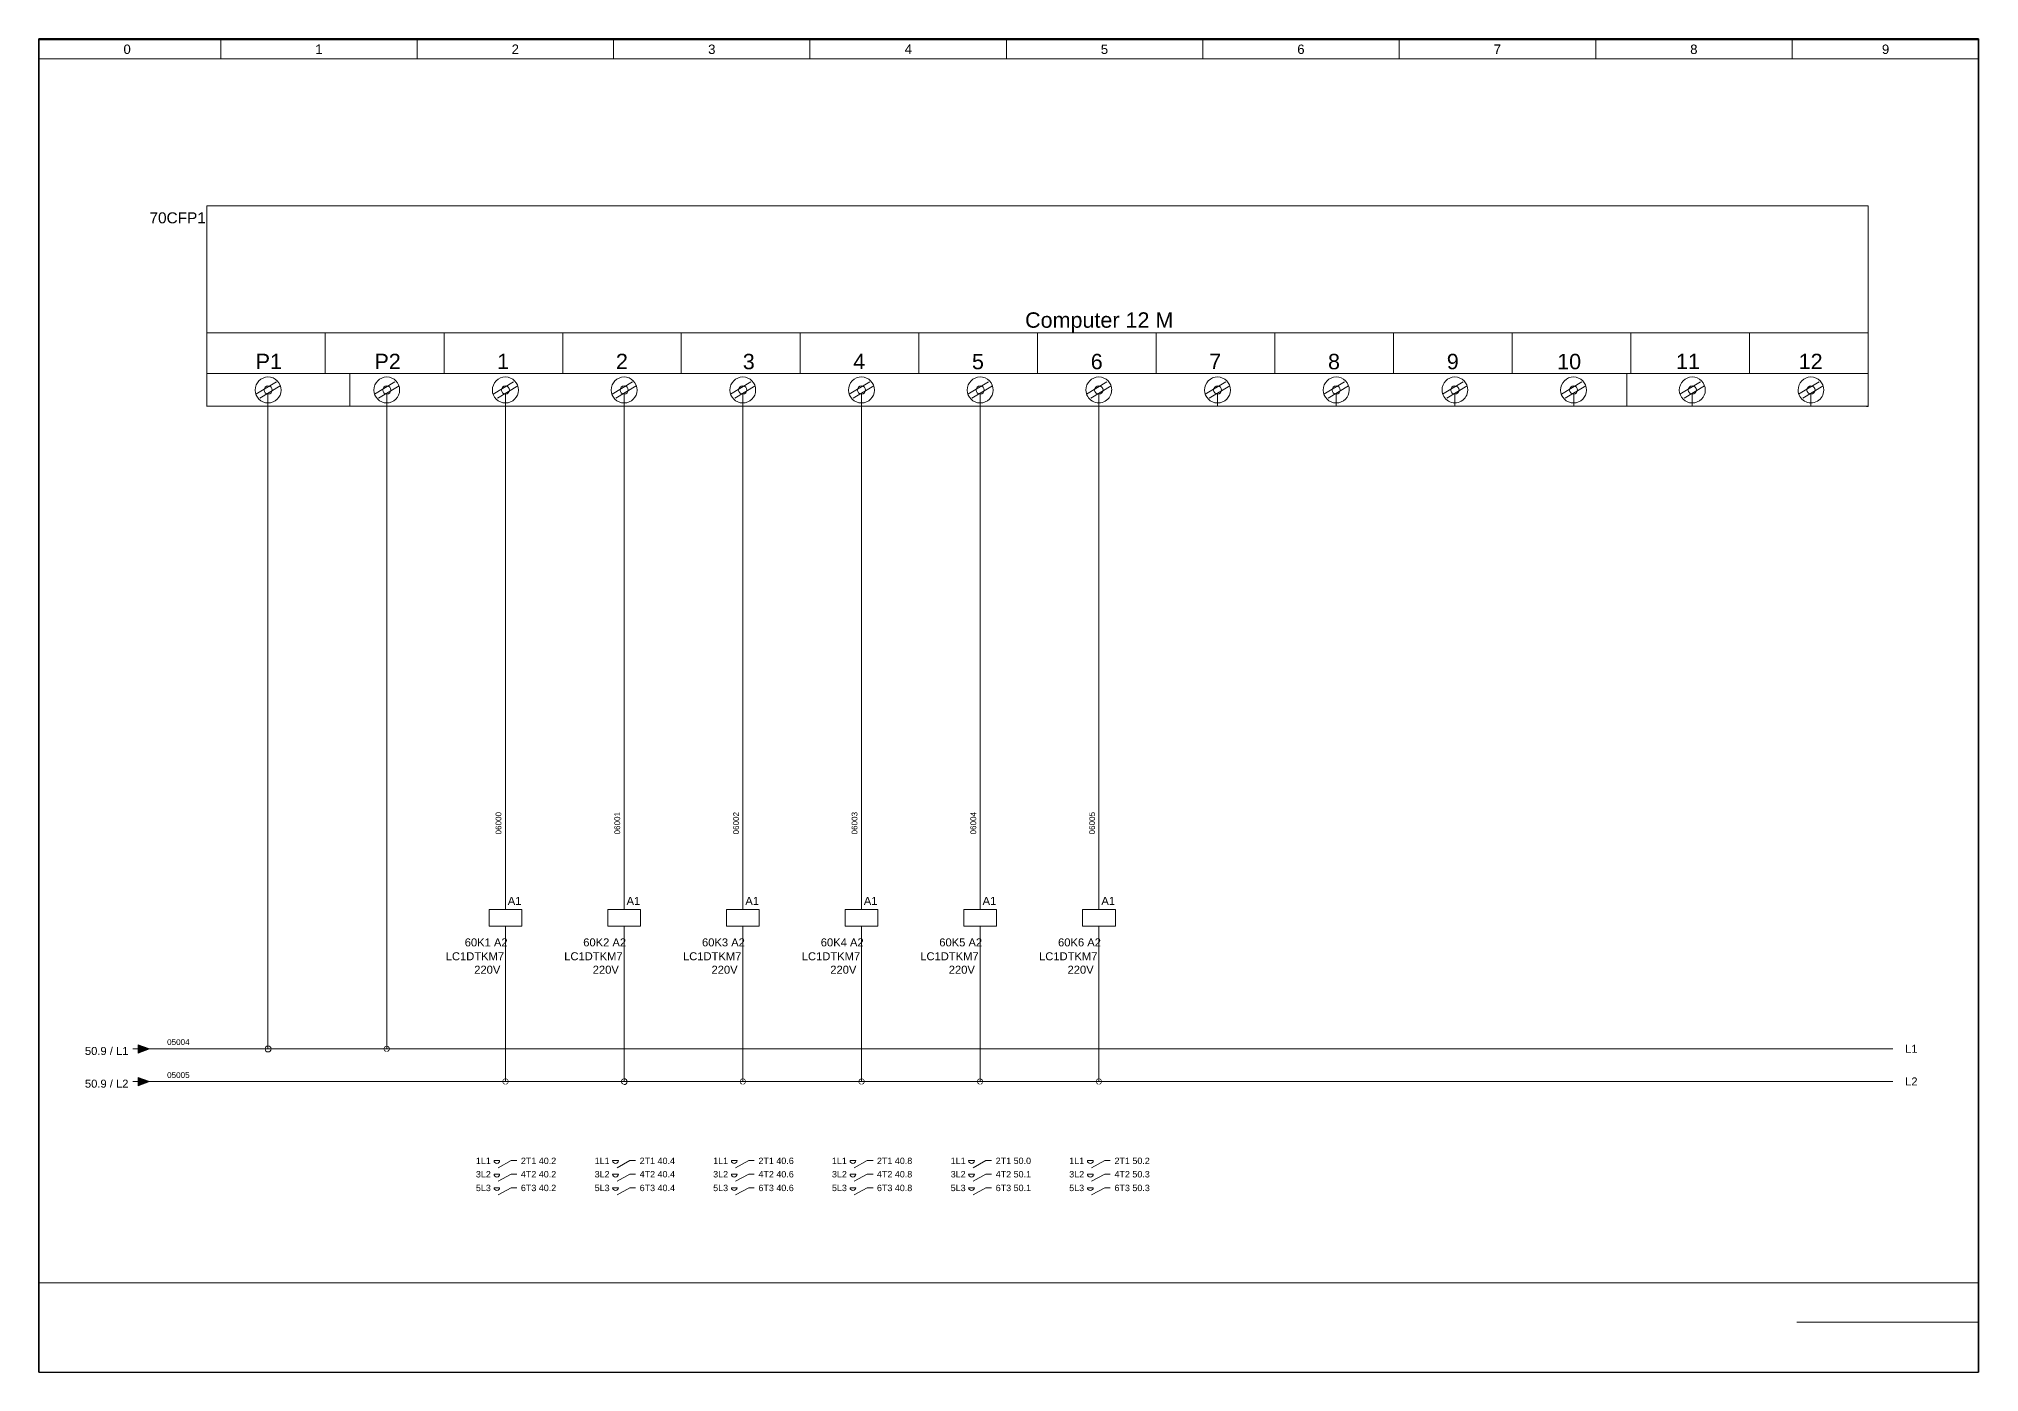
# Model space of a CAD drawing. Header units: millimetres. Extents: x 1004 to 59588, y 686 to 38112.
# Drawn here: x 11063 to 15147, y 10456 to 13262 of the extents above; entities that cross this region are included whole.
import ezdxf

# ---------------------------------------------------------------- set-up
doc = ezdxf.new("R2010")
doc.units = ezdxf.units.MM
for name, color, linetype in [('PDF3_Geometry', 7, 'Continuous'), ('PDF3_Solid Fills', 7, 'Continuous'), ('PDF3_Text', 7, 'Continuous')]:
    doc.layers.add(name, color=color, linetype=linetype)
doc.styles.add('PDF Arial', font='arial.ttf')

msp = doc.modelspace()

# ---------------------------------------------------------------- hatches: boundary and pattern name
at = {"layer": 'PDF3_Geometry', "transparency": 33554559}
for points in [[(14909.79, 12909.22), (14913.9, 12909.22), (14915.08, 12910.4), (14913.9, 12911.58), (14909.79, 12911.58)], [(11415.67, 12492.16), (11415.67, 12488.63), (11416.85, 12487.46), (11418.02, 12488.63), (11418.02, 12492.16)], [(14909.79, 12487.46), (14913.9, 12487.46), (14915.08, 12488.63), (14913.9, 12489.81), (14909.79, 12489.81)], [(14912.73, 12492.16), (14912.73, 12488.63), (14913.9, 12487.46), (14915.08, 12488.63), (14915.08, 12492.16)]]:
    msp.add_hatch(color=256, dxfattribs=at).paths.add_polyline_path(points)
h = msp.add_hatch(color=256, dxfattribs=at)
h.paths.add_polyline_path([(11795.67, 11136.28), (11802.14, 11136.28)], flags=0)
h.paths.add_polyline_path([(11802.14, 11136.28, 0.4090909), (11795.67, 11142.75)], flags=0)
h.paths.add_polyline_path([(11795.67, 11142.75, 0.4090909), (11789.2, 11136.28)], flags=0)
h.paths.add_polyline_path([(11789.2, 11136.28, 0.4090909), (11795.67, 11129.81)], flags=0)
h.paths.add_polyline_path([(11795.67, 11129.81, 0.4090909), (11802.14, 11136.28)], flags=0)
h = msp.add_hatch(color=256, dxfattribs=at)
h.paths.add_polyline_path([(12045.67, 11067.46), (12052.14, 11067.46)], flags=0)
h.paths.add_polyline_path([(12052.14, 11067.46, 0.4090909), (12045.67, 11073.93)], flags=0)
h.paths.add_polyline_path([(12045.67, 11073.93, 0.4090909), (12039.2, 11067.46)], flags=0)
h.paths.add_polyline_path([(12039.2, 11067.46, 0.4090909), (12045.67, 11060.99)], flags=0)
h.paths.add_polyline_path([(12045.67, 11060.99, 0.4090909), (12052.14, 11067.46)], flags=0)
h = msp.add_hatch(color=256, dxfattribs=at)
h.paths.add_polyline_path([(12295.08, 11067.46), (12301.55, 11067.46)], flags=0)
h.paths.add_polyline_path([(12295.08, 11073.93, 0.4090909), (12288.61, 11067.46)], flags=0)
h.paths.add_polyline_path([(12288.61, 11067.46, 0.4090909), (12295.08, 11060.99)], flags=0)
h = msp.add_hatch(color=256, dxfattribs=at)
h.paths.add_polyline_path([(12545.08, 11067.46), (12551.55, 11067.46)], flags=0)
h.paths.add_polyline_path([(12551.55, 11067.46, 0.4090909), (12545.08, 11073.93)], flags=0)
h.paths.add_polyline_path([(12545.08, 11073.93, 0.4090909), (12538.61, 11067.46)], flags=0)
h.paths.add_polyline_path([(12538.61, 11067.46, 0.4090909), (12545.08, 11060.99)], flags=0)
h.paths.add_polyline_path([(12545.08, 11060.99, 0.4090909), (12551.55, 11067.46)], flags=0)
h = msp.add_hatch(color=256, dxfattribs=at)
h.paths.add_polyline_path([(12795.08, 11067.46), (12801.55, 11067.46)], flags=0)
h.paths.add_polyline_path([(12801.55, 11067.46, 0.4090909), (12795.08, 11073.93)], flags=0)
h.paths.add_polyline_path([(12795.08, 11073.93, 0.4090909), (12788.61, 11067.46)], flags=0)
h.paths.add_polyline_path([(12788.61, 11067.46, 0.4090909), (12795.08, 11060.99)], flags=0)
h.paths.add_polyline_path([(12795.08, 11060.99, 0.4090909), (12801.55, 11067.46)], flags=0)
h = msp.add_hatch(color=256, dxfattribs=at)
h.paths.add_polyline_path([(13044.49, 11067.46), (13050.96, 11067.46)], flags=0)
h.paths.add_polyline_path([(13050.96, 11067.46, 0.4090909), (13044.49, 11073.93)], flags=0)
h.paths.add_polyline_path([(13044.49, 11073.93, 0.4090909), (13038.02, 11067.46)], flags=0)
h.paths.add_polyline_path([(13038.02, 11067.46, 0.4090909), (13044.49, 11060.99)], flags=0)
h.paths.add_polyline_path([(13044.49, 11060.99, 0.4090909), (13050.96, 11067.46)], flags=0)
h = msp.add_hatch(color=256, dxfattribs=at)
h.paths.add_polyline_path([(13294.49, 11067.46), (13300.96, 11067.46)], flags=0)
h.paths.add_polyline_path([(13300.96, 11067.46, 0.4090909), (13294.49, 11073.93)], flags=0)
h.paths.add_polyline_path([(13294.49, 11073.93, 0.4090909), (13288.02, 11067.46)], flags=0)
h.paths.add_polyline_path([(13288.02, 11067.46, 0.4090909), (13294.49, 11060.99)], flags=0)
h.paths.add_polyline_path([(13294.49, 11060.99, 0.4090909), (13300.96, 11067.46)], flags=0)

# ---------------------------------------------------------------- linework, layer by layer
at = {"layer": 'PDF3_Geometry', "lineweight": 25}
for points in [[(15146.26, 13262.16), (11063.32, 13262.16), (11063.32, 10455.69), (15146.26, 10455.69)], [(11063.32, 10455.69), (11063.32, 13262.16)], [(15146.26, 13260.99), (11063.32, 13260.99)], [(15146.26, 10455.69), (15146.26, 13262.16)]]:
    msp.add_lwpolyline(points, close=True, dxfattribs=at)
at = {"layer": 'PDF3_Geometry', "lineweight": 13}
for points in [[(11446.26, 13260.99), (11446.26, 13219.81)], [(11859.79, 13260.99), (11859.79, 13219.81)], [(12272.73, 13260.99), (12272.73, 13219.81)], [(12686.26, 13260.99), (12686.26, 13219.81)], [(13099.79, 13260.99), (13099.79, 13219.81)], [(13513.32, 13260.99), (13513.32, 13219.81)], [(13926.85, 13260.99), (13926.85, 13219.81)], [(14340.38, 13260.99), (14340.38, 13219.81)], [(14753.9, 13260.99), (14753.9, 13219.81)], [(11063.32, 13219.81), (15146.26, 13219.81)]]:
    msp.add_lwpolyline(points, dxfattribs=at)
at = {"layer": 'PDF3_Geometry', "lineweight": 18}
for points in [[(11416.85, 12488.63), (14913.9, 12488.63), (14913.9, 12910.4), (11416.85, 12910.4)], [(11416.85, 12488.63), (14913.9, 12488.63), (14913.9, 12910.4), (11416.85, 12910.4)], [(11416.85, 12557.46), (11666.26, 12557.46), (11666.26, 12643.34), (11416.85, 12643.34)], [(11666.26, 12557.46), (11916.26, 12557.46), (11916.26, 12643.34), (11666.26, 12643.34)], [(11916.26, 12557.46), (12166.26, 12557.46), (12166.26, 12643.34), (11916.26, 12643.34)], [(12166.26, 12557.46), (12415.67, 12557.46), (12415.67, 12643.34), (12166.26, 12643.34)], [(12415.67, 12557.46), (12665.67, 12557.46), (12665.67, 12643.34), (12415.67, 12643.34)], [(12665.67, 12557.46), (12915.67, 12557.46), (12915.67, 12643.34), (12665.67, 12643.34)], [(12915.67, 12557.46), (13165.08, 12557.46), (13165.08, 12643.34), (12915.67, 12643.34)], [(13165.08, 12557.46), (13415.08, 12557.46), (13415.08, 12643.34), (13165.08, 12643.34)], [(13415.08, 12557.46), (13665.08, 12557.46), (13665.08, 12643.34), (13415.08, 12643.34)], [(13665.08, 12557.46), (13914.49, 12557.46), (13914.49, 12643.34), (13665.08, 12643.34)], [(13914.49, 12557.46), (14164.49, 12557.46), (14164.49, 12643.34), (13914.49, 12643.34)], [(14164.49, 12557.46), (14414.49, 12557.46), (14414.49, 12643.34), (14164.49, 12643.34)], [(14414.49, 12557.46), (14663.9, 12557.46), (14663.9, 12643.34), (14414.49, 12643.34)], [(14663.9, 12557.46), (14913.9, 12557.46), (14913.9, 12643.34), (14663.9, 12643.34)], [(11718.02, 12488.63), (14405.67, 12488.63), (14405.67, 12557.46), (11718.02, 12557.46)], [(12010.96, 11394.52), (12079.79, 11394.52), (12079.79, 11429.22), (12010.96, 11429.22)], [(12260.96, 11394.52), (12329.79, 11394.52), (12329.79, 11429.22), (12260.96, 11429.22)], [(12510.96, 11394.52), (12579.79, 11394.52), (12579.79, 11429.22), (12510.96, 11429.22)], [(12760.38, 11394.52), (12829.2, 11394.52), (12829.2, 11429.22), (12760.38, 11429.22)], [(13010.38, 11394.52), (13079.2, 11394.52), (13079.2, 11429.22), (13010.38, 11429.22)], [(13259.79, 11394.52), (13329.2, 11394.52), (13329.2, 11429.22), (13259.79, 11429.22)]]:
    msp.add_lwpolyline(points, close=True, dxfattribs=at)
for points in [[(11520.38, 12514.52), (11563.32, 12540.4)], [(11769.79, 12514.52), (11812.73, 12540.4)], [(12019.79, 12514.52), (12062.73, 12540.4)], [(12269.79, 12514.52), (12312.73, 12540.4)], [(12519.2, 12514.52), (12562.14, 12540.4)], [(12769.2, 12514.52), (12812.14, 12540.4)], [(13018.61, 12514.52), (13062.14, 12540.4)], [(13268.61, 12514.52), (13311.55, 12540.4)], [(13518.61, 12514.52), (13561.55, 12540.4)], [(13768.02, 12514.52), (13811.55, 12540.4)], [(14018.02, 12514.52), (14060.96, 12540.4)], [(14268.02, 12514.52), (14310.96, 12540.4)], [(14517.43, 12514.52), (14560.96, 12540.4)], [(14767.43, 12514.52), (14810.38, 12540.4)], [(11528.61, 12505.69), (11571.55, 12531.58)], [(11545.67, 12514.52), (11545.67, 12488.63)], [(11778.61, 12505.69), (11821.55, 12531.58)], [(11795.67, 12514.52), (11795.67, 12488.63)], [(12028.61, 12505.69), (12071.55, 12531.58)], [(12045.67, 12514.52), (12045.67, 12488.63)], [(12278.02, 12505.69), (12320.96, 12531.58)], [(12295.08, 12514.52), (12295.08, 12488.63)], [(12528.02, 12505.69), (12570.96, 12531.58)], [(12545.08, 12514.52), (12545.08, 12488.63)], [(12777.43, 12505.69), (12820.96, 12531.58)], [(12795.08, 12514.52), (12795.08, 12488.63)], [(13027.43, 12505.69), (13070.38, 12531.58)], [(13044.49, 12514.52), (13044.49, 12488.63)], [(13277.43, 12505.69), (13320.38, 12531.58)], [(13294.49, 12514.52), (13294.49, 12488.63)], [(13526.85, 12505.69), (13570.38, 12531.58)], [(13544.49, 12514.52), (13544.49, 12488.63)], [(13776.85, 12505.69), (13819.79, 12531.58)], [(13793.9, 12514.52), (13793.9, 12488.63)], [(14026.85, 12505.69), (14069.79, 12531.58)], [(14043.9, 12514.52), (14043.9, 12488.63)], [(14276.26, 12505.69), (14319.79, 12531.58)], [(14293.9, 12514.52), (14293.9, 12488.63)], [(14526.26, 12505.69), (14569.2, 12531.58)], [(14543.32, 12514.52), (14543.32, 12488.63)], [(14776.26, 12505.69), (14819.2, 12531.58)], [(14793.32, 12514.52), (14793.32, 12488.63)], [(12045.67, 11446.28), (12045.67, 11429.22)], [(12295.08, 11446.28), (12295.08, 11429.22)], [(12545.08, 11446.28), (12545.08, 11429.22)], [(12795.08, 11446.28), (12795.08, 11429.22)], [(13044.49, 11446.28), (13044.49, 11429.22)], [(13294.49, 11446.28), (13294.49, 11429.22)], [(12045.67, 11394.52), (12045.67, 11377.46)], [(12295.08, 11394.52), (12295.08, 11377.46)], [(12545.08, 11394.52), (12545.08, 11377.46)], [(12795.08, 11394.52), (12795.08, 11377.46)], [(13044.49, 11394.52), (13044.49, 11377.46)], [(13294.49, 11394.52), (13294.49, 11377.46)], [(12021.55, 10900.99), (12033.32, 10900.99)], [(12021.55, 10872.75), (12033.32, 10872.75)], [(12030.38, 10885.69), (12057.43, 10900.99), (12069.79, 10900.99)], [(12030.38, 10857.46), (12057.43, 10872.75), (12069.79, 10872.75)], [(12270.96, 10900.99), (12283.32, 10900.99)], [(12280.38, 10885.69), (12307.43, 10900.99), (12319.2, 10900.99)], [(12280.38, 10857.46), (12307.43, 10872.75), (12319.2, 10872.75)], [(12520.96, 10900.99), (12533.32, 10900.99)], [(12529.79, 10885.69), (12557.43, 10900.99), (12569.2, 10900.99)], [(12529.79, 10857.46), (12557.43, 10872.75), (12569.2, 10872.75)], [(12770.96, 10900.99), (12782.73, 10900.99)], [(12770.96, 10872.75), (12782.73, 10872.75)], [(12779.79, 10885.69), (12806.85, 10900.99), (12819.2, 10900.99)], [(12779.79, 10857.46), (12806.85, 10872.75), (12819.2, 10872.75)], [(13020.38, 10900.99), (13032.73, 10900.99)], [(13029.79, 10885.69), (13056.85, 10900.99), (13068.61, 10900.99)], [(13029.79, 10857.46), (13056.85, 10872.75), (13068.61, 10872.75)], [(13270.38, 10900.99), (13282.73, 10900.99)], [(13279.2, 10885.69), (13306.85, 10900.99), (13318.61, 10900.99)], [(13279.2, 10857.46), (13306.85, 10872.75), (13318.61, 10872.75)], [(12021.55, 10843.93), (12033.32, 10843.93)], [(12030.38, 10829.22), (12057.43, 10843.93), (12069.79, 10843.93)], [(12270.96, 10843.93), (12283.32, 10843.93)], [(12280.38, 10829.22), (12307.43, 10843.93), (12319.2, 10843.93)], [(12520.96, 10843.93), (12533.32, 10843.93)], [(12529.79, 10829.22), (12557.43, 10843.93), (12569.2, 10843.93)], [(12770.96, 10843.93), (12782.73, 10843.93)], [(12779.79, 10829.22), (12806.85, 10843.93), (12819.2, 10843.93)], [(13020.38, 10843.93), (13032.73, 10843.93)], [(13029.79, 10829.22), (13056.85, 10843.93), (13068.61, 10843.93)], [(13270.38, 10843.93), (13282.73, 10843.93)], [(13279.2, 10829.22), (13306.85, 10843.93), (13318.61, 10843.93)]]:
    msp.add_lwpolyline(points, dxfattribs=at)
for points in [[(11768.61, 12522.75, 0.4076087), (11795.67, 12495.69, 0.4157844), (11822.73, 12522.75)], [(12518.02, 12522.75, 0.4076087), (12545.08, 12495.69, 0.4157844), (12572.14, 12522.75)], [(12277.43, 10866.28, -0.4090909), (12270.96, 10872.75), (12283.32, 10872.75)], [(12520.96, 10872.75), (12533.32, 10872.75, -0.4090909), (12526.85, 10866.28)], [(13026.85, 10866.28, -0.4090909), (13020.38, 10872.75), (13032.73, 10872.75)], [(13270.38, 10872.75), (13282.73, 10872.75, -0.4090909), (13276.26, 10866.28)]]:
    msp.add_lwpolyline(points, format="xyb", dxfattribs=at)
at = {"layer": 'PDF3_Geometry', "lineweight": 15}
for points in [[(11545.67, 12488.63), (11545.67, 11136.28), (11279.2, 11136.28)], [(11795.67, 12488.63), (11795.67, 11136.28), (11563.32, 11136.28), (11528.61, 11136.28)], [(12045.67, 12488.63), (12045.67, 11446.28)], [(12295.08, 12488.63), (12295.08, 11446.28)], [(12545.08, 12488.63), (12545.08, 11446.28)], [(12795.08, 12488.63), (12795.08, 11446.28)], [(13044.49, 12488.63), (13044.49, 11446.28)], [(13294.49, 12488.63), (13294.49, 11446.28)], [(12045.67, 11377.46), (12045.67, 11067.46), (11279.2, 11067.46)], [(12028.61, 11067.46), (12062.73, 11067.46), (12295.08, 11067.46), (12295.08, 11377.46)], [(12278.02, 11067.46), (12312.73, 11067.46), (12545.08, 11067.46), (12545.08, 11377.46)], [(12528.02, 11067.46), (12562.14, 11067.46), (12795.08, 11067.46), (12795.08, 11377.46)], [(12777.43, 11067.46), (12812.14, 11067.46), (13044.49, 11067.46), (13044.49, 11377.46)], [(13294.49, 11377.46), (13294.49, 11067.46), (13062.14, 11067.46), (13027.43, 11067.46)], [(11545.67, 11153.34), (11545.67, 11136.28)], [(11795.67, 11153.34), (11795.67, 11136.28)], [(11261.55, 11136.28), (11272.73, 11136.28)], [(11778.61, 11136.28), (11812.73, 11136.28), (14965.67, 11136.28)], [(12045.67, 11084.52), (12045.67, 11067.46)], [(12295.08, 11084.52), (12295.08, 11067.46)], [(12545.08, 11084.52), (12545.08, 11067.46)], [(12795.08, 11084.52), (12795.08, 11067.46)], [(13044.49, 11084.52), (13044.49, 11067.46)], [(13294.49, 11084.52), (13294.49, 11067.46)], [(11261.55, 11067.46), (11272.73, 11067.46)], [(13277.43, 11067.46), (13311.55, 11067.46), (14965.67, 11067.46)]]:
    msp.add_lwpolyline(points, dxfattribs=at)
for points in [[(11272.73, 11127.46), (11272.73, 11144.52), (11296.26, 11136.28)], [(11272.73, 11058.63), (11272.73, 11075.69), (11296.26, 11067.46)]]:
    msp.add_lwpolyline(points, close=True, dxfattribs=at)
at = {"layer": 'PDF3_Geometry', "lineweight": 9}
for points in [[(11063.32, 10643.93), (15147.43, 10643.93)], [(14763.9, 10560.99), (15145.67, 10560.99)]]:
    msp.add_lwpolyline(points, dxfattribs=at)
at = {"layer": 'PDF3_Geometry', "color": 7, "lineweight": 13, "true_color": 0xffffff}
msp.add_lwpolyline([(11063.58, 10455.69), (11063.32, 10455.96)], dxfattribs=at)
at = {"layer": 'PDF3_Geometry', "lineweight": 25}
msp.add_lwpolyline([(11063.32, 10455.69), (15146.26, 10455.69)], dxfattribs=at)
msp.add_lwpolyline([(11063.32, 10455.69), (15146.26, 10455.69)], dxfattribs=at)
at = {"layer": 'PDF3_Geometry', "lineweight": 18}
for centre, radius, start, end in [((11545.7, 12522.78), 27.62, 359.9335, 90.0665), ((12045.64, 12522.78), 27.62, 89.9335, 180.0665), ((12295.11, 12522.78), 27.62, 359.9335, 90.0665), ((12795.05, 12522.78), 27.62, 89.9335, 180.0665), ((13044.52, 12522.78), 27.62, 359.9335, 90.0665), ((13544.46, 12522.78), 27.62, 89.9335, 180.0665), ((13793.94, 12522.78), 27.62, 359.9335, 90.0665), ((14293.87, 12522.78), 27.62, 89.9335, 180.0665), ((14543.35, 12522.78), 27.62, 359.9335, 90.0665), ((11545.98, 12523.06), 27.37, 180.64753, 269.35247), ((12045.36, 12523.06), 27.37, 270.64753, 359.35247), ((12295.39, 12523.06), 27.37, 180.64753, 269.35247), ((12794.77, 12523.06), 27.37, 270.64753, 359.35247), ((13044.8, 12523.06), 27.37, 180.64753, 269.35247), ((13294.42, 12522.68), 26.99, 179.84644, 0.15356), ((13544.18, 12523.06), 27.37, 270.64753, 359.35247), ((13794.21, 12523.06), 27.37, 180.64753, 269.35247), ((14043.83, 12522.68), 26.99, 179.84644, 0.15356), ((14293.6, 12523.06), 27.37, 270.64753, 359.35247), ((14543.63, 12523.06), 27.37, 180.64753, 269.35247), ((14793.24, 12522.68), 26.99, 179.84644, 0.15356)]:
    msp.add_arc(centre, radius, start, end, dxfattribs=at)
for points in [[(11545.67, 12550.4), (11530.96, 12550.4), (11518.61, 12538.05), (11518.61, 12522.75)], [(11795.67, 12550.4), (11780.96, 12550.4), (11768.61, 12538.05), (11768.61, 12522.75)], [(11822.73, 12522.75), (11822.73, 12538.05), (11810.96, 12550.4), (11795.67, 12550.4)], [(12072.73, 12522.75), (12072.73, 12538.05), (12060.38, 12550.4), (12045.67, 12550.4)], [(12295.08, 12550.4), (12280.38, 12550.4), (12268.02, 12538.05), (12268.02, 12522.75)], [(12545.08, 12550.4), (12530.38, 12550.4), (12518.02, 12538.05), (12518.02, 12522.75)], [(12572.14, 12522.75), (12572.14, 12538.05), (12560.38, 12550.4), (12545.08, 12550.4)], [(12822.14, 12522.75), (12822.14, 12538.05), (12809.79, 12550.4), (12795.08, 12550.4)], [(13044.49, 12550.4), (13029.79, 12550.4), (13017.43, 12538.05), (13017.43, 12522.75)], [(13294.49, 12550.4), (13279.2, 12550.4), (13267.43, 12538.05), (13267.43, 12522.75)], [(13321.55, 12522.75), (13321.55, 12538.05), (13309.79, 12550.4), (13294.49, 12550.4)], [(13571.55, 12522.75), (13571.55, 12538.05), (13559.2, 12550.4), (13544.49, 12550.4)], [(13793.9, 12550.4), (13779.2, 12550.4), (13766.85, 12538.05), (13766.85, 12522.75)], [(14043.9, 12550.4), (14028.61, 12550.4), (14016.85, 12538.05), (14016.85, 12522.75)], [(14070.96, 12522.75), (14070.96, 12538.05), (14059.2, 12550.4), (14043.9, 12550.4)], [(14320.96, 12522.75), (14320.96, 12538.05), (14308.61, 12550.4), (14293.9, 12550.4)], [(14543.32, 12550.4), (14528.61, 12550.4), (14516.26, 12538.05), (14516.26, 12522.75)], [(14793.32, 12550.4), (14778.02, 12550.4), (14766.26, 12538.05), (14766.26, 12522.75)], [(14820.38, 12522.75), (14820.38, 12538.05), (14808.61, 12550.4), (14793.32, 12550.4)], [(11545.67, 12531.58), (11540.96, 12531.58), (11537.44, 12527.46), (11537.44, 12522.75)], [(11537.44, 12522.75), (11537.44, 12518.05), (11540.96, 12514.52), (11545.67, 12514.52)], [(11554.49, 12522.75), (11554.49, 12527.46), (11550.96, 12531.58), (11545.67, 12531.58)], [(11545.67, 12495.69), (11560.96, 12495.69), (11573.32, 12508.05), (11573.32, 12522.75)], [(11545.67, 12514.52), (11550.96, 12514.52), (11554.49, 12518.05), (11554.49, 12522.75)], [(11795.67, 12531.58), (11790.96, 12531.58), (11787.43, 12527.46), (11787.43, 12522.75)], [(11787.43, 12522.75), (11787.43, 12518.05), (11790.96, 12514.52), (11795.67, 12514.52)], [(11804.49, 12522.75), (11804.49, 12527.46), (11800.38, 12531.58), (11795.67, 12531.58)], [(11795.67, 12514.52), (11800.38, 12514.52), (11804.49, 12518.05), (11804.49, 12522.75)], [(12018.02, 12522.75), (12018.02, 12508.05), (12030.38, 12495.69), (12045.67, 12495.69)], [(12045.67, 12531.58), (12040.96, 12531.58), (12036.85, 12527.46), (12036.85, 12522.75)], [(12036.85, 12522.75), (12036.85, 12518.05), (12040.96, 12514.52), (12045.67, 12514.52)], [(12053.9, 12522.75), (12053.9, 12527.46), (12050.38, 12531.58), (12045.67, 12531.58)], [(12045.67, 12514.52), (12050.38, 12514.52), (12053.9, 12518.05), (12053.9, 12522.75)], [(12295.08, 12531.58), (12290.38, 12531.58), (12286.85, 12527.46), (12286.85, 12522.75)], [(12286.85, 12522.75), (12286.85, 12518.05), (12290.38, 12514.52), (12295.08, 12514.52)], [(12303.9, 12522.75), (12303.9, 12527.46), (12300.38, 12531.58), (12295.08, 12531.58)], [(12295.08, 12495.69), (12310.38, 12495.69), (12322.73, 12508.05), (12322.73, 12522.75)], [(12295.08, 12514.52), (12300.38, 12514.52), (12303.9, 12518.05), (12303.9, 12522.75)], [(12545.08, 12531.58), (12540.38, 12531.58), (12536.26, 12527.46), (12536.26, 12522.75)], [(12536.26, 12522.75), (12536.26, 12518.05), (12540.38, 12514.52), (12545.08, 12514.52)], [(12553.9, 12522.75), (12553.9, 12527.46), (12549.79, 12531.58), (12545.08, 12531.58)], [(12545.08, 12514.52), (12549.79, 12514.52), (12553.9, 12518.05), (12553.9, 12522.75)], [(12767.43, 12522.75), (12767.43, 12508.05), (12779.79, 12495.69), (12795.08, 12495.69)], [(12795.08, 12531.58), (12790.38, 12531.58), (12786.26, 12527.46), (12786.26, 12522.75)], [(12786.26, 12522.75), (12786.26, 12518.05), (12790.38, 12514.52), (12795.08, 12514.52)], [(12803.32, 12522.75), (12803.32, 12527.46), (12799.79, 12531.58), (12795.08, 12531.58)], [(12795.08, 12514.52), (12799.79, 12514.52), (12803.32, 12518.05), (12803.32, 12522.75)], [(13044.49, 12531.58), (13039.79, 12531.58), (13036.26, 12527.46), (13036.26, 12522.75)], [(13036.26, 12522.75), (13036.26, 12518.05), (13039.79, 12514.52), (13044.49, 12514.52)], [(13053.32, 12522.75), (13053.32, 12527.46), (13049.2, 12531.58), (13044.49, 12531.58)], [(13044.49, 12495.69), (13059.79, 12495.69), (13072.14, 12508.05), (13072.14, 12522.75)], [(13044.49, 12514.52), (13049.2, 12514.52), (13053.32, 12518.05), (13053.32, 12522.75)], [(13294.49, 12531.58), (13289.79, 12531.58), (13285.67, 12527.46), (13285.67, 12522.75)], [(13285.67, 12522.75), (13285.67, 12518.05), (13289.79, 12514.52), (13294.49, 12514.52)], [(13303.32, 12522.75), (13303.32, 12527.46), (13299.2, 12531.58), (13294.49, 12531.58)], [(13294.49, 12514.52), (13299.2, 12514.52), (13303.32, 12518.05), (13303.32, 12522.75)], [(13516.85, 12522.75), (13516.85, 12508.05), (13529.2, 12495.69), (13544.49, 12495.69)], [(13544.49, 12531.58), (13539.79, 12531.58), (13535.67, 12527.46), (13535.67, 12522.75)], [(13535.67, 12522.75), (13535.67, 12518.05), (13539.79, 12514.52), (13544.49, 12514.52)], [(13552.73, 12522.75), (13552.73, 12527.46), (13549.2, 12531.58), (13544.49, 12531.58)], [(13544.49, 12514.52), (13549.2, 12514.52), (13552.73, 12518.05), (13552.73, 12522.75)], [(13793.9, 12531.58), (13789.2, 12531.58), (13785.67, 12527.46), (13785.67, 12522.75)], [(13785.67, 12522.75), (13785.67, 12518.05), (13789.2, 12514.52), (13793.9, 12514.52)], [(13802.73, 12522.75), (13802.73, 12527.46), (13798.61, 12531.58), (13793.9, 12531.58)], [(13793.9, 12495.69), (13809.2, 12495.69), (13821.55, 12508.05), (13821.55, 12522.75)], [(13793.9, 12514.52), (13798.61, 12514.52), (13802.73, 12518.05), (13802.73, 12522.75)], [(14043.9, 12531.58), (14039.2, 12531.58), (14035.08, 12527.46), (14035.08, 12522.75)], [(14035.08, 12522.75), (14035.08, 12518.05), (14039.2, 12514.52), (14043.9, 12514.52)], [(14052.73, 12522.75), (14052.73, 12527.46), (14048.61, 12531.58), (14043.9, 12531.58)], [(14043.9, 12514.52), (14048.61, 12514.52), (14052.73, 12518.05), (14052.73, 12522.75)], [(14266.26, 12522.75), (14266.26, 12508.05), (14278.61, 12495.69), (14293.9, 12495.69)], [(14293.9, 12531.58), (14289.2, 12531.58), (14285.08, 12527.46), (14285.08, 12522.75)], [(14285.08, 12522.75), (14285.08, 12518.05), (14289.2, 12514.52), (14293.9, 12514.52)], [(14302.14, 12522.75), (14302.14, 12527.46), (14298.61, 12531.58), (14293.9, 12531.58)], [(14293.9, 12514.52), (14298.61, 12514.52), (14302.14, 12518.05), (14302.14, 12522.75)], [(14543.32, 12531.58), (14538.61, 12531.58), (14535.08, 12527.46), (14535.08, 12522.75)], [(14535.08, 12522.75), (14535.08, 12518.05), (14538.61, 12514.52), (14543.32, 12514.52)], [(14552.14, 12522.75), (14552.14, 12527.46), (14548.02, 12531.58), (14543.32, 12531.58)], [(14543.32, 12495.69), (14558.61, 12495.69), (14570.96, 12508.05), (14570.96, 12522.75)], [(14543.32, 12514.52), (14548.02, 12514.52), (14552.14, 12518.05), (14552.14, 12522.75)], [(14793.32, 12531.58), (14788.61, 12531.58), (14784.49, 12527.46), (14784.49, 12522.75)], [(14784.49, 12522.75), (14784.49, 12518.05), (14788.61, 12514.52), (14793.32, 12514.52)], [(14802.14, 12522.75), (14802.14, 12527.46), (14798.02, 12531.58), (14793.32, 12531.58)], [(14793.32, 12514.52), (14798.02, 12514.52), (14802.14, 12518.05), (14802.14, 12522.75)], [(12021.55, 10900.99), (12021.55, 10897.46), (12023.9, 10895.11), (12027.43, 10895.11)], [(12021.55, 10872.75), (12021.55, 10869.22), (12023.9, 10866.28), (12027.43, 10866.28)], [(12027.43, 10895.11), (12030.96, 10895.11), (12033.32, 10897.46), (12033.32, 10900.99)], [(12027.43, 10866.28), (12030.96, 10866.28), (12033.32, 10869.22), (12033.32, 10872.75)], [(12270.96, 10900.99), (12270.96, 10897.46), (12273.9, 10895.11), (12277.43, 10895.11)], [(12277.43, 10895.11), (12280.38, 10895.11), (12283.32, 10897.46), (12283.32, 10900.99)], [(12277.43, 10866.28), (12280.38, 10866.28), (12283.32, 10869.22), (12283.32, 10872.75)], [(12520.96, 10900.99), (12520.96, 10897.46), (12523.9, 10895.11), (12526.85, 10895.11)], [(12520.96, 10872.75), (12520.96, 10869.22), (12523.9, 10866.28), (12526.85, 10866.28)], [(12526.85, 10895.11), (12530.38, 10895.11), (12533.32, 10897.46), (12533.32, 10900.99)], [(12770.96, 10900.99), (12770.96, 10897.46), (12773.32, 10895.11), (12776.85, 10895.11)], [(12770.96, 10872.75), (12770.96, 10869.22), (12773.32, 10866.28), (12776.85, 10866.28)], [(12776.85, 10895.11), (12780.38, 10895.11), (12782.73, 10897.46), (12782.73, 10900.99)], [(12776.85, 10866.28), (12780.38, 10866.28), (12782.73, 10869.22), (12782.73, 10872.75)], [(13020.38, 10900.99), (13020.38, 10897.46), (13023.32, 10895.11), (13026.85, 10895.11)], [(13026.85, 10895.11), (13029.79, 10895.11), (13032.73, 10897.46), (13032.73, 10900.99)], [(13026.85, 10866.28), (13029.79, 10866.28), (13032.73, 10869.22), (13032.73, 10872.75)], [(13270.38, 10900.99), (13270.38, 10897.46), (13273.32, 10895.11), (13276.26, 10895.11)], [(13270.38, 10872.75), (13270.38, 10869.22), (13273.32, 10866.28), (13276.26, 10866.28)], [(13276.26, 10895.11), (13279.79, 10895.11), (13282.73, 10897.46), (13282.73, 10900.99)], [(12021.55, 10843.93), (12021.55, 10840.99), (12023.9, 10838.05), (12027.43, 10838.05)], [(12027.43, 10838.05), (12030.96, 10838.05), (12033.32, 10840.99), (12033.32, 10843.93)], [(12270.96, 10843.93), (12270.96, 10840.99), (12273.9, 10838.05), (12277.43, 10838.05)], [(12277.43, 10838.05), (12280.38, 10838.05), (12283.32, 10840.99), (12283.32, 10843.93)], [(12520.96, 10843.93), (12520.96, 10840.99), (12523.9, 10838.05), (12526.85, 10838.05)], [(12526.85, 10838.05), (12530.38, 10838.05), (12533.32, 10840.99), (12533.32, 10843.93)], [(12770.96, 10843.93), (12770.96, 10840.99), (12773.32, 10838.05), (12776.85, 10838.05)], [(12776.85, 10838.05), (12780.38, 10838.05), (12782.73, 10840.99), (12782.73, 10843.93)], [(13020.38, 10843.93), (13020.38, 10840.99), (13023.32, 10838.05), (13026.85, 10838.05)], [(13026.85, 10838.05), (13029.79, 10838.05), (13032.73, 10840.99), (13032.73, 10843.93)], [(13270.38, 10843.93), (13270.38, 10840.99), (13273.32, 10838.05), (13276.26, 10838.05)], [(13276.26, 10838.05), (13279.79, 10838.05), (13282.73, 10840.99), (13282.73, 10843.93)]]:
    msp.add_open_spline(points, degree=3, dxfattribs=at)
at = {"layer": 'PDF3_Geometry', "lineweight": 15}
for points in [[(11545.67, 11142.75), (11542.14, 11142.75), (11539.79, 11139.81), (11539.79, 11136.28)], [(11539.79, 11136.28), (11539.79, 11132.75), (11542.14, 11129.81), (11545.67, 11129.81)], [(11552.14, 11136.28), (11552.14, 11139.81), (11549.79, 11142.75), (11545.67, 11142.75)], [(11545.67, 11129.81), (11549.79, 11129.81), (11552.14, 11132.75), (11552.14, 11136.28)], [(12301.55, 11067.46), (12301.55, 11070.99), (12299.2, 11073.93), (12295.08, 11073.93)], [(12295.08, 11060.99), (12299.2, 11060.99), (12301.55, 11063.93), (12301.55, 11067.46)]]:
    msp.add_open_spline(points, degree=3, dxfattribs=at)
at = {"layer": 'PDF3_Solid Fills', "lineweight": 15, "transparency": 33554559}
for points in [[(11272.73, 11144.52), (11296.26, 11136.28), (11272.73, 11127.46)], [(11272.73, 11075.69), (11296.26, 11067.46), (11272.73, 11058.63)]]:
    msp.add_solid(points, dxfattribs=at)

# ---------------------------------------------------------------- texts
at = {"layer": 'PDF3_Text', "attachment_point": 7, "style": 'PDF Arial'}
for s, insert, char_height in [('0', (11241.55, 13229.98), 19.79), ('1', (11645.08, 13230.4), 19.79), ('2', (12058.61, 13230.4), 19.79), ('3', (12472.15, 13229.98), 19.79), ('4', (12885.68, 13230.4), 19.79), ('5', (13298.62, 13229.98), 19.79), ('6', (13712.15, 13229.98), 19.79), ('7', (14125.68, 13230.4), 19.79), ('8', (14539.21, 13229.94), 19.79), ('9', (14942.74, 13230.01), 19.79), ('70CFP1', (11296.26, 12873.44), 23.159), ('Computer 12 M', (13139.2, 12644.23), 32.4224), ('P1', (11519.79, 12566.87), 32.422), ('P2', (11769.79, 12566.87), 32.422), ('1', (12028.02, 12566.87), 32.42), ('2', (12278.02, 12566.87), 32.42), ('3', (12545.09, 12566.19), 32.42), ('4', (12777.44, 12566.87), 32.42), ('5', (13027.45, 12566.19), 32.42), ('6', (13277.45, 12566.19), 32.42), ('7', (13526.85, 12566.87), 32.42), ('8', (13776.85, 12566.12), 32.42), ('9', (14026.86, 12566.23), 32.42), ('10', (14259.21, 12566.19), 32.422), ('11', (14509.22, 12566.87), 32.422), ('12', (14767.47, 12566.87), 32.422), ('A1', (12050.38, 11439.22), 16.843), ('A1', (12300.38, 11439.22), 16.843), ('A1', (12550.38, 11439.22), 16.843), ('A1', (12799.79, 11439.22), 16.843), ('A1', (13049.79, 11439.22), 16.843), ('A1', (13299.79, 11439.22), 16.843), ('60K1 A2', (11959.79, 11351.68), 16.843), ('60K2 A2', (12209.2, 11351.68), 16.843), ('60K3 A2', (12459.2, 11351.68), 16.843), ('60K4 A2', (12709.2, 11351.68), 16.843), ('60K5 A2', (12958.61, 11351.68), 16.843), ('60K6 A2', (13208.61, 11351.68), 16.843), ('LC1DTKM7', (11919.79, 11322.44), 16.843), ('LC1DTKM7', (12169.2, 11322.44), 16.843), ('LC1DTKM7', (12419.2, 11322.44), 16.843), ('LC1DTKM7', (12669.2, 11322.44), 16.843), ('LC1DTKM7', (12918.61, 11322.44), 16.843), ('LC1DTKM7', (13168.61, 11322.44), 16.843), ('220V', (11979.79, 11294.16), 16.843), ('220V', (12229.2, 11294.16), 16.843), ('220V', (12479.2, 11294.16), 16.843), ('220V', (12729.2, 11294.16), 16.843), ('220V', (12978.61, 11294.16), 16.843), ('220V', (13228.61, 11294.16), 16.843), ('05004', (11333.32, 11144.26), 12.211), ('50.9 / L1', (11160.37, 11123.15), 16.843), ('L1', (14991.55, 11128.05), 16.843), ('50.9 / L2', (11160.37, 11054.33), 16.843), ('05005', (11333.32, 11074.85), 12.211), ('L2', (14991.55, 11059.22), 16.843), ('1L1', (11983.32, 10893.93), 13.474), ('2T1 40.2', (12078.04, 10893.65), 13.474), ('1L1', (12233.32, 10893.93), 13.474), ('2T1 40.4', (12328.04, 10893.65), 13.474), ('1L1', (12482.73, 10893.93), 13.474), ('2T1 40.6', (12578.04, 10893.65), 13.474), ('1L1', (12732.73, 10893.93), 13.474), ('2T1 40.8', (12827.45, 10893.62), 13.474), ('1L1', (12982.73, 10893.93), 13.474), ('2T1 50.0', (13077.45, 10893.65), 13.474), ('1L1', (13232.14, 10893.93), 13.474), ('2T1 50.2', (13327.45, 10893.65), 13.474), ('3L2', (11983.32, 10865.41), 13.474), ('4T2 40.2', (12078.04, 10865.41), 13.474), ('3L2', (12233.32, 10865.41), 13.474), ('4T2 40.4', (12328.04, 10865.41), 13.474), ('3L2', (12482.73, 10865.41), 13.474), ('4T2 40.6', (12578.04, 10865.41), 13.474), ('3L2', (12732.73, 10865.41), 13.474), ('4T2 40.8', (12827.45, 10865.38), 13.474), ('3L2', (12982.73, 10865.41), 13.474), ('4T2 50.1', (13077.45, 10865.41), 13.474), ('3L2', (13232.14, 10865.41), 13.474), ('4T2 50.3', (13327.45, 10865.41), 13.474), ('5L3', (11983.32, 10836.59), 13.474), ('6T3 40.2', (12078.04, 10836.59), 13.474), ('5L3', (12233.32, 10836.59), 13.474), ('6T3 40.4', (12328.04, 10836.59), 13.474), ('5L3', (12482.73, 10836.59), 13.474), ('6T3 40.6', (12578.04, 10836.59), 13.474), ('5L3', (12732.73, 10836.59), 13.474), ('6T3 40.8', (12827.45, 10836.56), 13.474), ('5L3', (12982.73, 10836.59), 13.474), ('6T3 50.1', (13077.45, 10836.59), 13.474), ('5L3', (13232.14, 10836.59), 13.474), ('6T3 50.3', (13327.45, 10836.59), 13.474)]:
    msp.add_mtext(s, dxfattribs=dict(at, insert=insert, char_height=char_height))
at = {"layer": 'PDF3_Text', "char_height": 12.211, "attachment_point": 7, "rotation": 90, "style": 'PDF Arial'}
for s, insert in [('06000', (12037.11, 11587.46)), ('06001', (12287.11, 11587.46)), ('06002', (12537.11, 11587.46)), ('06003', (12786.52, 11587.46)), ('06004', (13036.52, 11587.46)), ('06005', (13286.52, 11587.46))]:
    msp.add_mtext(s, dxfattribs=dict(at, insert=insert))

doc.saveas('drawing.dxf')
